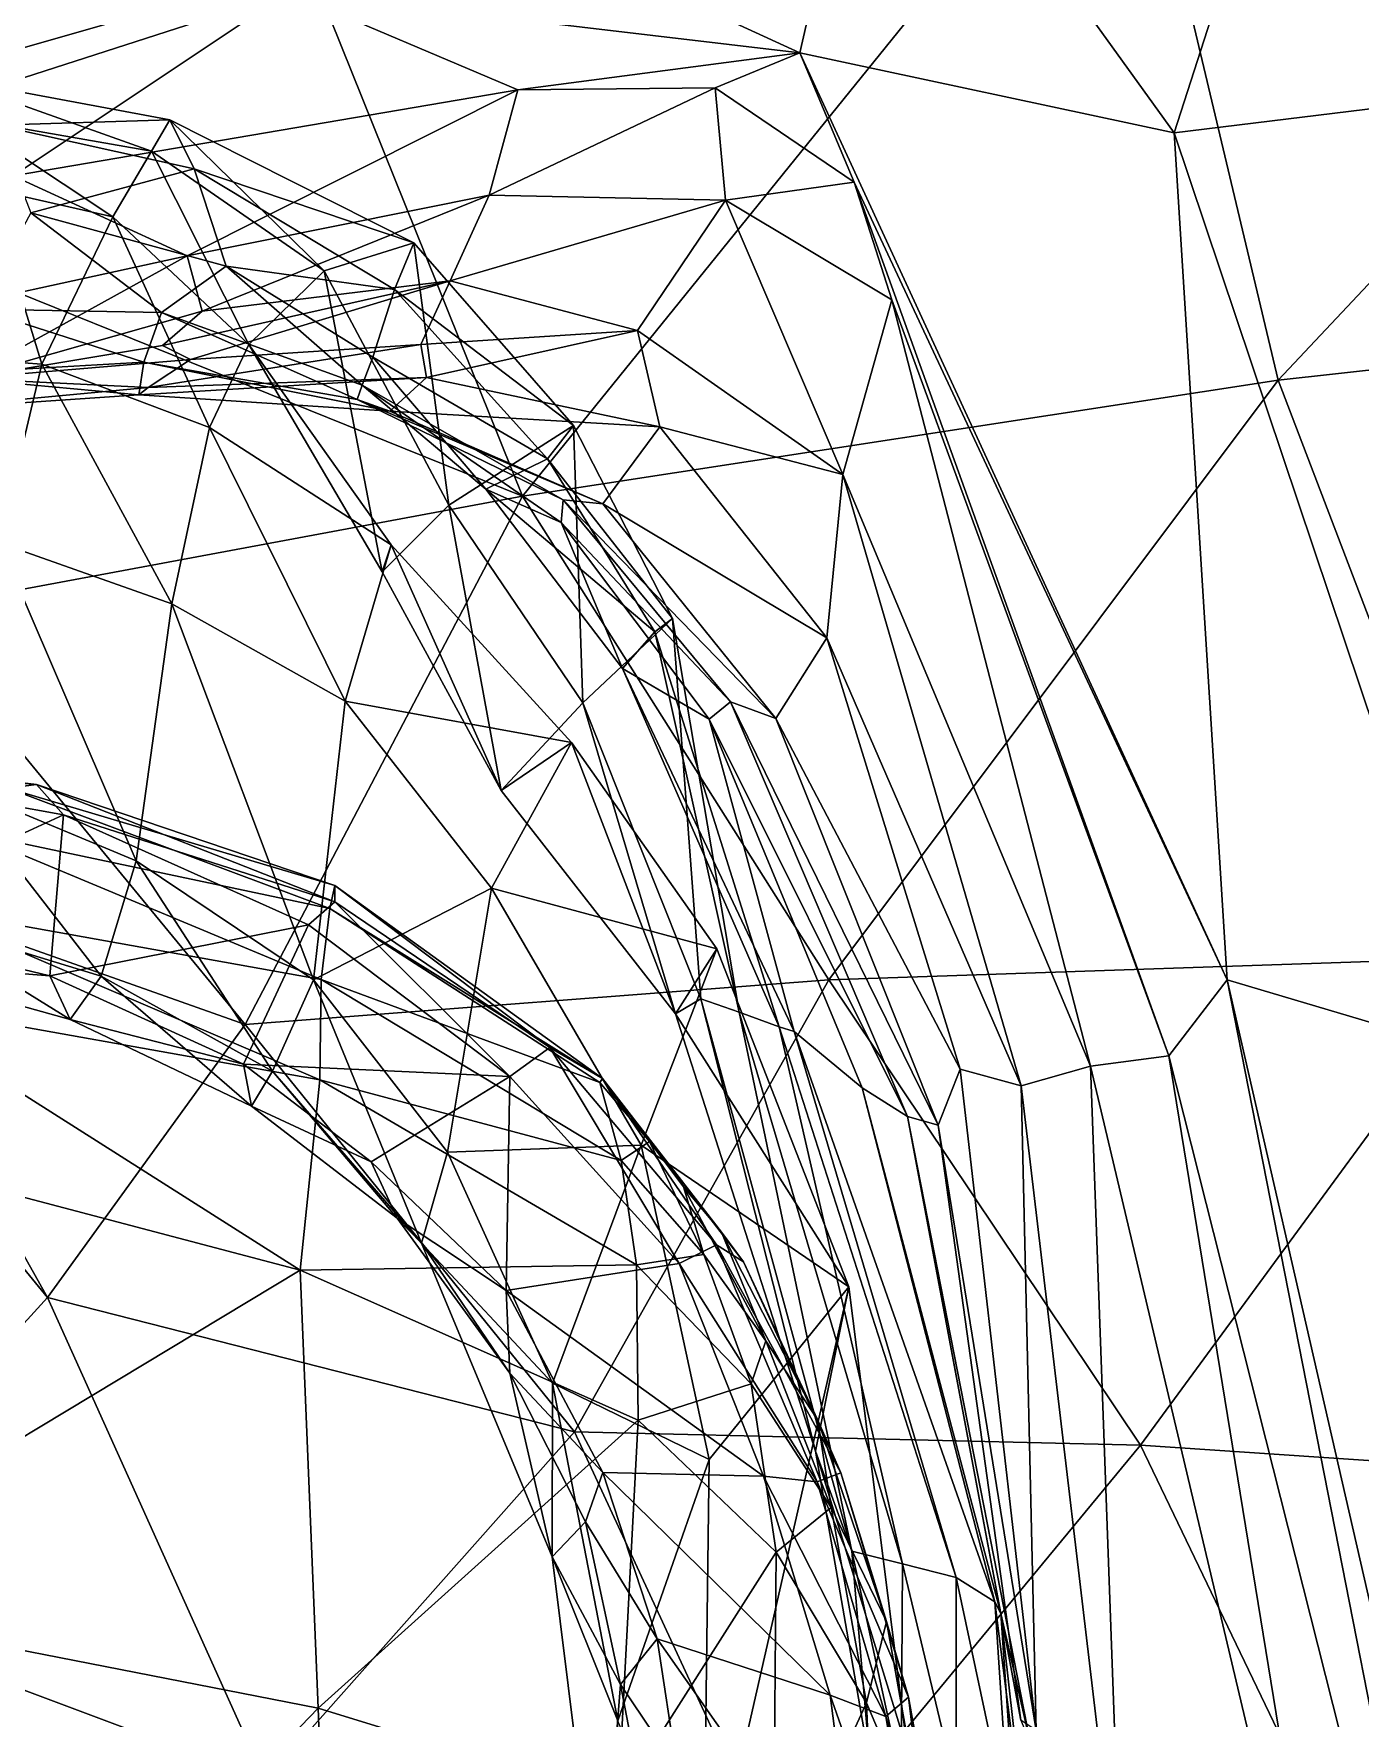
# Model space of a CAD drawing. Extents: x -1.6 to 1.6, y -9.4 to 16.4.
# Drawn here: x -0.835 to -0.4734, y -0.3359 to 0.123 of the extents above; entities that cross this region are included whole.
import ezdxf

# ---------------------------------------------------------------- set-up
doc = ezdxf.new("R2010")
doc.units = 0
doc.layers.add('DIPLODOC$LWO', color=1, linetype='CONTINUOUS')

msp = doc.modelspace()

# ---------------------------------------------------------------- linework, layer by layer
at = {"layer": 'DIPLODOC$LWO'}
for points in [[(-0.6054, 0.20874, 2.38668), (-0.47334, 0.25352, 2.29067), (-0.52411, 0.09605, 2.31933)], [(-0.3891, 0.11252, 2.2723), (-0.52411, 0.09605, 2.31933), (-0.47334, 0.25352, 2.29067)], [(-0.53682, 0.20099, 5.02746), (-0.49579, 0.02864, 5.03242), (-0.28786, 0.24973, 5.1045)], [(-0.49579, 0.02864, 5.03242), (-0.26807, 0.05385, 5.12287), (-0.28786, 0.24973, 5.1045)], [(-0.95317, 0.2122, 4.67765), (-0.9356, 0.09133, 4.6548), (-0.75986, 0.14157, 4.88223)], [(-0.69628, 0.15009, 2.52266), (-0.6054, 0.20874, 2.38668), (-0.62619, 0.11781, 2.40753)], [(-0.52411, 0.09605, 2.31933), (-0.62619, 0.11781, 2.40753), (-0.6054, 0.20874, 2.38668)], [(-0.75986, 0.14157, 4.88223), (-0.70178, -0.00292, 4.8768), (-0.53682, 0.20099, 5.02746)], [(-0.70178, -0.00292, 4.8768), (-0.49579, 0.02864, 5.03242), (-0.53682, 0.20099, 5.02746)], [(-0.83755, 0.19732, 2.83119), (-0.76558, 0.13438, 2.54712), (-0.92886, 0.08166, 2.71203)], [(-0.76558, 0.13438, 2.54712), (-0.69628, 0.15009, 2.52266), (-0.62619, 0.11781, 2.40753)], [(-0.75986, 0.14157, 4.88223), (-0.9356, 0.09133, 4.6548), (-0.70178, -0.00292, 4.8768)], [(-0.76558, 0.13438, 2.54712), (-0.84052, 0.08432, 2.48604), (-0.92886, 0.08166, 2.71203)], [(-0.84052, 0.08432, 2.48604), (-0.76558, 0.13438, 2.54712), (-0.703, 0.10775, 2.35805)], [(-0.62619, 0.11781, 2.40753), (-0.703, 0.10775, 2.35805), (-0.76558, 0.13438, 2.54712)], [(-0.62619, 0.11781, 2.40753), (-0.64921, 0.10833, 2.32746), (-0.703, 0.10775, 2.35805)], [(-0.62619, 0.11781, 2.40753), (-0.61133, 0.08257, 2.31771), (-0.64921, 0.10833, 2.32746)], [(-0.62619, 0.11781, 2.40753), (-0.50968, -0.13469, 2.34177), (-0.61133, 0.08257, 2.31771)], [(-0.62619, 0.11781, 2.40753), (-0.52411, 0.09605, 2.31933), (-0.50968, -0.13469, 2.34177)], [(-0.85386, 0.09992, 1.61835), (-0.85882, 0.11096, 1.70443), (-0.80286, 0.09106, 1.61848)], [(-0.85882, 0.11096, 1.70443), (-0.79787, 0.09954, 1.70254), (-0.80286, 0.09106, 1.61848)], [(-0.85882, 0.11096, 1.70443), (-0.84508, 0.09813, 1.76325), (-0.79787, 0.09954, 1.70254)], [(-0.52411, 0.09605, 2.31933), (-0.3891, 0.11252, 2.2723), (-0.43969, -0.15554, 2.33383)], [(-0.703, 0.10775, 2.35805), (-0.79312, 0.06251, 2.34458), (-0.84052, 0.08432, 2.48604)], [(-0.703, 0.10775, 2.35805), (-0.71086, 0.07907, 2.31258), (-0.79312, 0.06251, 2.34458)], [(-0.64921, 0.10833, 2.32746), (-0.64645, 0.07772, 2.28931), (-0.71086, 0.07907, 2.31258)], [(-0.71086, 0.07907, 2.31258), (-0.703, 0.10775, 2.35805), (-0.64921, 0.10833, 2.32746)], [(-0.64921, 0.10833, 2.32746), (-0.61133, 0.08257, 2.31771), (-0.64645, 0.07772, 2.28931)], [(-0.84748, 0.0809, 1.53855), (-0.85386, 0.09992, 1.61835), (-0.81336, 0.07315, 1.5387)], [(-0.85386, 0.09992, 1.61835), (-0.80286, 0.09106, 1.61848), (-0.81336, 0.07315, 1.5387)], [(-0.84508, 0.09813, 1.76325), (-0.79126, 0.08623, 1.75976), (-0.79787, 0.09954, 1.70254)], [(-0.84508, 0.09813, 1.76325), (-0.83577, 0.07421, 1.80102), (-0.79126, 0.08623, 1.75976)], [(-0.80286, 0.09106, 1.61848), (-0.79787, 0.09954, 1.70254), (-0.75576, 0.05843, 1.61231)], [(-0.79787, 0.09954, 1.70254), (-0.73133, 0.0661, 1.69236), (-0.75576, 0.05843, 1.61231)], [(-0.79787, 0.09954, 1.70254), (-0.79126, 0.08623, 1.75976), (-0.73133, 0.0661, 1.69236)], [(-0.43969, -0.15554, 2.33383), (-0.50968, -0.13469, 2.34177), (-0.52411, 0.09605, 2.31933)], [(-0.87007, -0.03425, 4.66007), (-0.70178, -0.00292, 4.8768), (-0.9356, 0.09133, 4.6548)], [(-0.81336, 0.07315, 1.5387), (-0.80286, 0.09106, 1.61848), (-0.77638, 0.03835, 1.53506)], [(-0.80286, 0.09106, 1.61848), (-0.75576, 0.05843, 1.61231), (-0.77638, 0.03835, 1.53506)], [(-0.90627, 0.03781, 2.38941), (-0.84052, 0.08432, 2.48604), (-0.79312, 0.06251, 2.34458)], [(-0.83577, 0.07421, 1.80102), (-0.78252, 0.05974, 1.8017), (-0.79126, 0.08623, 1.75976)], [(-0.79126, 0.08623, 1.75976), (-0.73668, 0.05338, 1.74829), (-0.73133, 0.0661, 1.69236)], [(-0.79126, 0.08623, 1.75976), (-0.78252, 0.05974, 1.8017), (-0.73668, 0.05338, 1.74829)], [(-0.8778, 0.03631, 1.31333), (-0.84748, 0.0809, 1.53855), (-0.83273, 0.03305, 1.31262)], [(-0.84748, 0.0809, 1.53855), (-0.81336, 0.07315, 1.5387), (-0.83273, 0.03305, 1.31262)], [(-0.78906, 0.04741, 2.30635), (-0.79312, 0.06251, 2.34458), (-0.71086, 0.07907, 2.31258)], [(-0.71086, 0.07907, 2.31258), (-0.72148, 0.05572, 2.28631), (-0.78906, 0.04741, 2.30635)], [(-0.72148, 0.05572, 2.28631), (-0.71086, 0.07907, 2.31258), (-0.64645, 0.07772, 2.28931)], [(-0.61133, 0.08257, 2.31771), (-0.60107, 0.05054, 2.28422), (-0.64645, 0.07772, 2.28931)], [(-0.61133, 0.08257, 2.31771), (-0.52561, -0.15546, 2.32214), (-0.60107, 0.05054, 2.28422)], [(-0.50968, -0.13469, 2.34177), (-0.52561, -0.15546, 2.32214), (-0.61133, 0.08257, 2.31771)], [(-0.84988, 0.04796, 1.9005), (-0.80013, 0.04711, 1.89672), (-0.83577, 0.07421, 1.80102)], [(-0.80013, 0.04711, 1.89672), (-0.78252, 0.05974, 1.8017), (-0.83577, 0.07421, 1.80102)], [(-0.64645, 0.07772, 2.28931), (-0.67038, 0.04221, 2.25241), (-0.72148, 0.05572, 2.28631)], [(-0.67038, 0.04221, 2.25241), (-0.64645, 0.07772, 2.28931), (-0.61441, 0.00296, 2.24112)], [(-0.60107, 0.05054, 2.28422), (-0.61441, 0.00296, 2.24112), (-0.64645, 0.07772, 2.28931)], [(-0.83273, 0.03305, 1.31262), (-0.81336, 0.07315, 1.5387), (-0.78705, 0.0158, 1.30465)], [(-0.81336, 0.07315, 1.5387), (-0.77638, 0.03835, 1.53506), (-0.78705, 0.0158, 1.30465)], [(-0.75576, 0.05843, 1.61231), (-0.73133, 0.0661, 1.69236), (-0.72186, -0.00538, 1.59978)], [(-0.73133, 0.0661, 1.69236), (-0.73668, 0.05338, 1.74829), (-0.68784, 0.01627, 1.67632)], [(-0.73133, 0.0661, 1.69236), (-0.68784, 0.01627, 1.67632), (-0.72186, -0.00538, 1.59978)], [(-0.79312, 0.06251, 2.34458), (-0.85369, 0.02913, 2.28493), (-0.90627, 0.03781, 2.38941)], [(-0.85369, 0.02913, 2.28493), (-0.79312, 0.06251, 2.34458), (-0.78906, 0.04741, 2.30635)], [(-0.80013, 0.04711, 1.89672), (-0.74546, 0.02725, 1.87947), (-0.78252, 0.05974, 1.8017)], [(-0.78252, 0.05974, 1.8017), (-0.74256, 0.03492, 1.78442), (-0.73668, 0.05338, 1.74829)], [(-0.74546, 0.02725, 1.87947), (-0.74256, 0.03492, 1.78442), (-0.78252, 0.05974, 1.8017)], [(-0.79987, 0.03814, 2.29132), (-0.72148, 0.05572, 2.28631), (-0.79219, 0.03426, 2.27387)], [(-0.79987, 0.03814, 2.29132), (-0.78906, 0.04741, 2.30635), (-0.72148, 0.05572, 2.28631)], [(-0.72148, 0.05572, 2.28631), (-0.72945, 0.0384, 2.25754), (-0.79219, 0.03426, 2.27387)], [(-0.77638, 0.03835, 1.53506), (-0.75576, 0.05843, 1.61231), (-0.73998, -0.02355, 1.52796)], [(-0.75576, 0.05843, 1.61231), (-0.72186, -0.00538, 1.59978), (-0.73998, -0.02355, 1.52796)], [(-0.72945, 0.0384, 2.25754), (-0.72148, 0.05572, 2.28631), (-0.67038, 0.04221, 2.25241)], [(-0.73668, 0.05338, 1.74829), (-0.74256, 0.03492, 1.78442), (-0.69493, 0.0072, 1.73399)], [(-0.73668, 0.05338, 1.74829), (-0.69493, 0.0072, 1.73399), (-0.68784, 0.01627, 1.67632)], [(-0.60107, 0.05054, 2.28422), (-0.54691, -0.15822, 2.27267), (-0.61441, 0.00296, 2.24112)], [(-0.52561, -0.15546, 2.32214), (-0.54691, -0.15822, 2.27267), (-0.60107, 0.05054, 2.28422)], [(-0.49579, 0.02864, 5.03242), (-0.43574, -0.12857, 5.05547), (-0.26807, 0.05385, 5.12287)], [(-0.86543, 0.03007, 2.04045), (-0.80496, 0.03355, 2.02642), (-0.84988, 0.04796, 1.9005)], [(-0.85369, 0.02913, 2.28493), (-0.78906, 0.04741, 2.30635), (-0.79987, 0.03814, 2.29132)], [(-0.80496, 0.03355, 2.02642), (-0.80013, 0.04711, 1.89672), (-0.84988, 0.04796, 1.9005)], [(-0.80496, 0.03355, 2.02642), (-0.74678, 0.02338, 2.01214), (-0.80013, 0.04711, 1.89672)], [(-0.74678, 0.02338, 2.01214), (-0.74546, 0.02725, 1.87947), (-0.80013, 0.04711, 1.89672)], [(-0.72945, 0.0384, 2.25754), (-0.67038, 0.04221, 2.25241), (-0.72792, 0.02937, 2.21732)], [(-0.67038, 0.04221, 2.25241), (-0.66428, 0.01596, 2.19903), (-0.72792, 0.02937, 2.21732)], [(-0.67038, 0.04221, 2.25241), (-0.61441, 0.00296, 2.24112), (-0.66428, 0.01596, 2.19903)], [(-0.85369, 0.02913, 2.28493), (-0.79987, 0.03814, 2.29132), (-0.79219, 0.03426, 2.27387)], [(-0.79219, 0.03426, 2.27387), (-0.72945, 0.0384, 2.25754), (-0.80377, 0.02666, 2.23828)], [(-0.72945, 0.0384, 2.25754), (-0.72792, 0.02937, 2.21732), (-0.80377, 0.02666, 2.23828)], [(-0.78705, 0.0158, 1.30465), (-0.77638, 0.03835, 1.53506), (-0.73752, -0.01617, 1.34349)], [(-0.77638, 0.03835, 1.53506), (-0.73998, -0.02355, 1.52796), (-0.73752, -0.01617, 1.34349)], [(-0.8778, 0.03631, 1.31333), (-0.83273, 0.03305, 1.31262), (-0.84438, -0.01566, 0.99504)], [(-0.80634, 0.0247, 2.14567), (-0.80496, 0.03355, 2.02642), (-0.86543, 0.03007, 2.04045)], [(-0.85369, 0.02913, 2.28493), (-0.79219, 0.03426, 2.27387), (-0.80377, 0.02666, 2.23828)], [(-0.84438, -0.01566, 0.99504), (-0.83273, 0.03305, 1.31262), (-0.79735, -0.03227, 0.98746)], [(-0.83273, 0.03305, 1.31262), (-0.78705, 0.0158, 1.30465), (-0.79735, -0.03227, 0.98746)], [(-0.80634, 0.0247, 2.14567), (-0.73789, 0.02017, 2.12756), (-0.80496, 0.03355, 2.02642)], [(-0.73789, 0.02017, 2.12756), (-0.74678, 0.02338, 2.01214), (-0.80496, 0.03355, 2.02642)], [(-0.74256, 0.03492, 1.78442), (-0.74546, 0.02725, 1.87947), (-0.71178, -0.00101, 1.7894)], [(-0.74256, 0.03492, 1.78442), (-0.71178, -0.00101, 1.7894), (-0.69493, 0.0072, 1.73399)], [(-0.87572, 0.0199, 2.17408), (-0.80634, 0.0247, 2.14567), (-0.86543, 0.03007, 2.04045)], [(-0.85369, 0.02913, 2.28493), (-0.80377, 0.02666, 2.23828), (-0.87572, 0.0199, 2.17408)], [(-0.80377, 0.02666, 2.23828), (-0.72792, 0.02937, 2.21732), (-0.80634, 0.0247, 2.14567)], [(-0.72792, 0.02937, 2.21732), (-0.73789, 0.02017, 2.12756), (-0.80634, 0.0247, 2.14567)], [(-0.72792, 0.02937, 2.21732), (-0.66428, 0.01596, 2.19903), (-0.73789, 0.02017, 2.12756)], [(-0.70178, -0.00292, 4.8768), (-0.61827, -0.13471, 4.88614), (-0.49579, 0.02864, 5.03242)], [(-0.61827, -0.13471, 4.88614), (-0.43574, -0.12857, 5.05547), (-0.49579, 0.02864, 5.03242)], [(-0.80377, 0.02666, 2.23828), (-0.80634, 0.0247, 2.14567), (-0.87572, 0.0199, 2.17408)], [(-0.74678, 0.02338, 2.01214), (-0.69069, -0.00395, 2.00036), (-0.74546, 0.02725, 1.87947)], [(-0.73789, 0.02017, 2.12756), (-0.67986, -0.00503, 2.10852), (-0.74678, 0.02338, 2.01214)], [(-0.67986, -0.00503, 2.10852), (-0.69069, -0.00395, 2.00036), (-0.74678, 0.02338, 2.01214)], [(-0.69119, -0.01016, 1.88611), (-0.71178, -0.00101, 1.7894), (-0.74546, 0.02725, 1.87947)], [(-0.69069, -0.00395, 2.00036), (-0.69119, -0.01016, 1.88611), (-0.74546, 0.02725, 1.87947)], [(-0.66428, 0.01596, 2.19903), (-0.67986, -0.00503, 2.10852), (-0.73789, 0.02017, 2.12756)], [(-0.79735, -0.03227, 0.98746), (-0.78705, 0.0158, 1.30465), (-0.7501, -0.05883, 1.03661)], [(-0.78705, 0.0158, 1.30465), (-0.73752, -0.01617, 1.34349), (-0.7501, -0.05883, 1.03661)], [(-0.72186, -0.00538, 1.59978), (-0.68784, 0.01627, 1.67632), (-0.68533, -0.05928, 1.60771)], [(-0.68784, 0.01627, 1.67632), (-0.69493, 0.0072, 1.73399), (-0.66087, -0.03625, 1.67793)], [(-0.68784, 0.01627, 1.67632), (-0.66087, -0.03625, 1.67793), (-0.68533, -0.05928, 1.60771)], [(-0.66428, 0.01596, 2.19903), (-0.61878, -0.04156, 2.17705), (-0.67986, -0.00503, 2.10852)], [(-0.61441, 0.00296, 2.24112), (-0.61878, -0.04156, 2.17705), (-0.66428, 0.01596, 2.19903)], [(-0.69493, 0.0072, 1.73399), (-0.71178, -0.00101, 1.7894), (-0.6657, -0.03995, 1.73166)], [(-0.69493, 0.0072, 1.73399), (-0.6657, -0.03995, 1.73166), (-0.66087, -0.03625, 1.67793)], [(-0.61441, 0.00296, 2.24112), (-0.56588, -0.16364, 2.2179), (-0.61878, -0.04156, 2.17705)], [(-0.54691, -0.15822, 2.27267), (-0.56588, -0.16364, 2.2179), (-0.61441, 0.00296, 2.24112)], [(-0.87007, -0.03425, 4.66007), (-0.77731, -0.14686, 4.67892), (-0.70178, -0.00292, 4.8768)], [(-0.77731, -0.14686, 4.67892), (-0.61827, -0.13471, 4.88614), (-0.70178, -0.00292, 4.8768)], [(-0.71178, -0.00101, 1.7894), (-0.67448, -0.04992, 1.79278), (-0.6657, -0.03995, 1.73166)], [(-0.71178, -0.00101, 1.7894), (-0.69119, -0.01016, 1.88611), (-0.67448, -0.04992, 1.79278)], [(-0.69069, -0.00395, 2.00036), (-0.64506, -0.05896, 1.99081), (-0.69119, -0.01016, 1.88611)], [(-0.67986, -0.00503, 2.10852), (-0.63268, -0.06354, 2.09379), (-0.69069, -0.00395, 2.00036)], [(-0.63268, -0.06354, 2.09379), (-0.64506, -0.05896, 1.99081), (-0.69069, -0.00395, 2.00036)], [(-0.73998, -0.02355, 1.52796), (-0.72186, -0.00538, 1.59978), (-0.70759, -0.08311, 1.53306)], [(-0.72186, -0.00538, 1.59978), (-0.68533, -0.05928, 1.60771), (-0.70759, -0.08311, 1.53306)], [(-0.61878, -0.04156, 2.17705), (-0.63268, -0.06354, 2.09379), (-0.67986, -0.00503, 2.10852)], [(-0.65085, -0.06375, 1.88458), (-0.67448, -0.04992, 1.79278), (-0.69119, -0.01016, 1.88611)], [(-0.64506, -0.05896, 1.99081), (-0.65085, -0.06375, 1.88458), (-0.69119, -0.01016, 1.88611)], [(-0.85721, -0.08144, 0.71479), (-0.84438, -0.01566, 0.99504), (-0.80705, -0.10232, 0.73147)], [(-0.84438, -0.01566, 0.99504), (-0.79735, -0.03227, 0.98746), (-0.80705, -0.10232, 0.73147)], [(-0.73752, -0.01617, 1.34349), (-0.68842, -0.07008, 1.3141), (-0.7501, -0.05883, 1.03661)], [(-0.73998, -0.02355, 1.52796), (-0.70759, -0.08311, 1.53306), (-0.73752, -0.01617, 1.34349)], [(-0.68842, -0.07008, 1.3141), (-0.73752, -0.01617, 1.34349), (-0.70759, -0.08311, 1.53306)], [(-0.77731, -0.14686, 4.67892), (-0.87007, -0.03425, 4.66007), (-0.8967, -0.10465, 4.28462)], [(-0.80705, -0.10232, 0.73147), (-0.79735, -0.03227, 0.98746), (-0.75872, -0.13472, 0.77116)], [(-0.79735, -0.03227, 0.98746), (-0.7501, -0.05883, 1.03661), (-0.75872, -0.13472, 0.77116)], [(-0.68533, -0.05928, 1.60771), (-0.66087, -0.03625, 1.67793), (-0.65312, -0.13991, 1.63371)], [(-0.66087, -0.03625, 1.67793), (-0.6657, -0.03995, 1.73166), (-0.64269, -0.14349, 1.68617)], [(-0.66087, -0.03625, 1.67793), (-0.64269, -0.14349, 1.68617), (-0.65312, -0.13991, 1.63371)], [(-0.6657, -0.03995, 1.73166), (-0.67448, -0.04992, 1.79278), (-0.63176, -0.14753, 1.72936)], [(-0.6657, -0.03995, 1.73166), (-0.63176, -0.14753, 1.72936), (-0.64269, -0.14349, 1.68617)], [(-0.61878, -0.04156, 2.17705), (-0.58245, -0.15907, 2.15909), (-0.63268, -0.06354, 2.09379)], [(-0.56588, -0.16364, 2.2179), (-0.58245, -0.15907, 2.15909), (-0.61878, -0.04156, 2.17705)], [(-0.67448, -0.04992, 1.79278), (-0.65085, -0.06375, 1.88458), (-0.62769, -0.1488, 1.78535)], [(-0.67448, -0.04992, 1.79278), (-0.62769, -0.1488, 1.78535), (-0.63176, -0.14753, 1.72936)], [(-0.7501, -0.05883, 1.03661), (-0.71023, -0.10972, 0.99827), (-0.75872, -0.13472, 0.77116)], [(-0.71023, -0.10972, 0.99827), (-0.7501, -0.05883, 1.03661), (-0.68842, -0.07008, 1.3141)], [(-0.70759, -0.08311, 1.53306), (-0.68533, -0.05928, 1.60771), (-0.66003, -0.144, 1.56535)], [(-0.68533, -0.05928, 1.60771), (-0.65312, -0.13991, 1.63371), (-0.66003, -0.144, 1.56535)], [(-0.64506, -0.05896, 1.99081), (-0.59687, -0.17199, 1.96828), (-0.65085, -0.06375, 1.88458)], [(-0.59687, -0.17199, 1.96828), (-0.64506, -0.05896, 1.99081), (-0.58845, -0.17431, 2.08224)], [(-0.63268, -0.06354, 2.09379), (-0.58845, -0.17431, 2.08224), (-0.64506, -0.05896, 1.99081)], [(-0.65085, -0.06375, 1.88458), (-0.60915, -0.16412, 1.86549), (-0.62769, -0.1488, 1.78535)], [(-0.60915, -0.16412, 1.86549), (-0.65085, -0.06375, 1.88458), (-0.59687, -0.17199, 1.96828)], [(-0.58845, -0.17431, 2.08224), (-0.63268, -0.06354, 2.09379), (-0.58245, -0.15907, 2.15909)], [(-0.92622, -0.07063, 0.15203), (-0.90731, -0.07522, 0.20218), (-0.83417, -0.08151, 0.14277)], [(-0.83417, -0.08151, 0.14277), (-0.842, -0.08247, 0.1042), (-0.92622, -0.07063, 0.15203)], [(-0.68842, -0.07008, 1.3141), (-0.64878, -0.12628, 1.31154), (-0.71023, -0.10972, 0.99827)], [(-0.70759, -0.08311, 1.53306), (-0.66003, -0.144, 1.56535), (-0.68842, -0.07008, 1.3141)], [(-0.64878, -0.12628, 1.31154), (-0.68842, -0.07008, 1.3141), (-0.66003, -0.144, 1.56535)], [(-0.90731, -0.07522, 0.20218), (-0.8907, -0.11921, 0.26026), (-0.82687, -0.08979, 0.19803)], [(-0.82687, -0.08979, 0.19803), (-0.83417, -0.08151, 0.14277), (-0.90731, -0.07522, 0.20218)], [(-0.87104, -0.11707, 0.45965), (-0.85721, -0.08144, 0.71479), (-0.81656, -0.13372, 0.46803)], [(-0.85721, -0.08144, 0.71479), (-0.80705, -0.10232, 0.73147), (-0.81656, -0.13372, 0.46803)], [(-0.85313, -0.09436, 0.073), (-0.842, -0.08247, 0.1042), (-0.75423, -0.11532, 0.07688)], [(-0.842, -0.08247, 0.1042), (-0.83417, -0.08151, 0.14277), (-0.75294, -0.10904, 0.10827)], [(-0.75294, -0.10904, 0.10827), (-0.75423, -0.11532, 0.07688), (-0.842, -0.08247, 0.1042)], [(-0.83417, -0.08151, 0.14277), (-0.82687, -0.08979, 0.19803), (-0.75291, -0.1135, 0.15228)], [(-0.75291, -0.1135, 0.15228), (-0.75294, -0.10904, 0.10827), (-0.83417, -0.08151, 0.14277)], [(-0.83057, -0.13364, 0.26447), (-0.82687, -0.08979, 0.19803), (-0.8907, -0.11921, 0.26026)], [(-0.82687, -0.08979, 0.19803), (-0.83057, -0.13364, 0.26447), (-0.76007, -0.11971, 0.20771)], [(-0.76007, -0.11971, 0.20771), (-0.75291, -0.1135, 0.15228), (-0.82687, -0.08979, 0.19803)], [(-0.86717, -0.11487, 0.04351), (-0.85313, -0.09436, 0.073), (-0.75665, -0.13467, 0.04512)], [(-0.75423, -0.11532, 0.07688), (-0.75665, -0.13467, 0.04512), (-0.85313, -0.09436, 0.073)], [(-0.8312, -0.22131, 4.38325), (-0.8967, -0.10465, 4.28462), (-0.91778, -0.11552, 3.96819)], [(-0.77731, -0.14686, 4.67892), (-0.8967, -0.10465, 4.28462), (-0.8312, -0.22131, 4.38325)], [(-0.81656, -0.13372, 0.46803), (-0.80705, -0.10232, 0.73147), (-0.76992, -0.15959, 0.48712)], [(-0.80705, -0.10232, 0.73147), (-0.75872, -0.13472, 0.77116), (-0.76992, -0.15959, 0.48712)], [(-0.72223, -0.18165, 0.79037), (-0.75872, -0.13472, 0.77116), (-0.71023, -0.10972, 0.99827)], [(-0.75294, -0.10904, 0.10827), (-0.67999, -0.16157, 0.09886), (-0.75423, -0.11532, 0.07688)], [(-0.67999, -0.16157, 0.09886), (-0.75294, -0.10904, 0.10827), (-0.69429, -0.15318, 0.14656)], [(-0.75294, -0.10904, 0.10827), (-0.75291, -0.1135, 0.15228), (-0.69429, -0.15318, 0.14656)], [(-0.71023, -0.10972, 0.99827), (-0.66938, -0.17976, 1.02416), (-0.72223, -0.18165, 0.79037)], [(-0.66938, -0.17976, 1.02416), (-0.71023, -0.10972, 0.99827), (-0.64878, -0.12628, 1.31154)], [(-0.75291, -0.1135, 0.15228), (-0.76007, -0.11971, 0.20771), (-0.70517, -0.16106, 0.21517)], [(-0.69429, -0.15318, 0.14656), (-0.75291, -0.1135, 0.15228), (-0.70517, -0.16106, 0.21517)], [(-0.8312, -0.22131, 4.38325), (-0.91778, -0.11552, 3.96819), (-0.90556, -0.30279, 4.18361)], [(-0.8907, -0.11921, 0.26026), (-0.8824, -0.12959, 0.33825), (-0.83057, -0.13364, 0.26447)], [(-0.8824, -0.12959, 0.33825), (-0.87104, -0.11707, 0.45965), (-0.82507, -0.14549, 0.34582)], [(-0.87818, -0.14031, 0.02082), (-0.86717, -0.11487, 0.04351), (-0.75702, -0.16199, 0.02176)], [(-0.87104, -0.11707, 0.45965), (-0.81656, -0.13372, 0.46803), (-0.82507, -0.14549, 0.34582)], [(-0.75665, -0.13467, 0.04512), (-0.75702, -0.16199, 0.02176), (-0.86717, -0.11487, 0.04351)], [(-0.75423, -0.11532, 0.07688), (-0.68071, -0.16267, 0.06805), (-0.75665, -0.13467, 0.04512)], [(-0.67999, -0.16157, 0.09886), (-0.68071, -0.16267, 0.06805), (-0.75423, -0.11532, 0.07688)], [(-0.7778, -0.15768, 0.27359), (-0.76007, -0.11971, 0.20771), (-0.83057, -0.13364, 0.26447)], [(-0.76007, -0.11971, 0.20771), (-0.7778, -0.15768, 0.27359), (-0.70517, -0.16106, 0.21517)], [(-0.64878, -0.12628, 1.31154), (-0.61279, -0.21838, 1.30402), (-0.66938, -0.17976, 1.02416)], [(-0.64878, -0.12628, 1.31154), (-0.66003, -0.144, 1.56535), (-0.61279, -0.21838, 1.30402)], [(-0.82507, -0.14549, 0.34582), (-0.83057, -0.13364, 0.26447), (-0.8824, -0.12959, 0.33825)], [(-0.61827, -0.13471, 4.88614), (-0.53335, -0.26151, 4.89661), (-0.43574, -0.12857, 5.05547)], [(-0.53335, -0.26151, 4.89661), (-0.37531, -0.27215, 5.08031), (-0.43574, -0.12857, 5.05547)], [(-0.83057, -0.13364, 0.26447), (-0.82507, -0.14549, 0.34582), (-0.7778, -0.15768, 0.27359)], [(-0.82507, -0.14549, 0.34582), (-0.81656, -0.13372, 0.46803), (-0.77565, -0.16913, 0.35787)], [(-0.81656, -0.13372, 0.46803), (-0.76992, -0.15959, 0.48712), (-0.77565, -0.16913, 0.35787)], [(-0.77731, -0.14686, 4.67892), (-0.68762, -0.25788, 4.6967), (-0.61827, -0.13471, 4.88614)], [(-0.76992, -0.15959, 0.48712), (-0.75872, -0.13472, 0.77116), (-0.72925, -0.20647, 0.53435)], [(-0.75872, -0.13472, 0.77116), (-0.72223, -0.18165, 0.79037), (-0.72925, -0.20647, 0.53435)], [(-0.75665, -0.13467, 0.04512), (-0.67484, -0.18391, 0.04842), (-0.75702, -0.16199, 0.02176)], [(-0.68071, -0.16267, 0.06805), (-0.67484, -0.18391, 0.04842), (-0.75665, -0.13467, 0.04512)], [(-0.68762, -0.25788, 4.6967), (-0.53335, -0.26151, 4.89661), (-0.61827, -0.13471, 4.88614)], [(-0.52561, -0.15546, 2.32214), (-0.50968, -0.13469, 2.34177), (-0.43617, -0.50886, 2.40344)], [(-0.41843, -0.53299, 2.42729), (-0.43617, -0.50886, 2.40344), (-0.50968, -0.13469, 2.34177)], [(-0.50968, -0.13469, 2.34177), (-0.43969, -0.15554, 2.33383), (-0.41843, -0.53299, 2.42729)], [(-0.89778, -0.17813, 0.00816), (-0.87818, -0.14031, 0.02082), (-0.76235, -0.21381, 0.00922)], [(-0.75702, -0.16199, 0.02176), (-0.76235, -0.21381, 0.00922), (-0.87818, -0.14031, 0.02082)], [(-0.66003, -0.144, 1.56535), (-0.65312, -0.13991, 1.63371), (-0.62191, -0.26314, 1.48987)], [(-0.65312, -0.13991, 1.63371), (-0.61202, -0.29041, 1.56574), (-0.62191, -0.26314, 1.48987)], [(-0.65312, -0.13991, 1.63371), (-0.64269, -0.14349, 1.68617), (-0.61202, -0.29041, 1.56574)], [(-0.68762, -0.25788, 4.6967), (-0.77731, -0.14686, 4.67892), (-0.8312, -0.22131, 4.38325)], [(-0.77565, -0.16913, 0.35787), (-0.7778, -0.15768, 0.27359), (-0.82507, -0.14549, 0.34582)], [(-0.66003, -0.144, 1.56535), (-0.62191, -0.26314, 1.48987), (-0.61279, -0.21838, 1.30402)], [(-0.64269, -0.14349, 1.68617), (-0.59818, -0.29387, 1.61844), (-0.61202, -0.29041, 1.56574)], [(-0.64269, -0.14349, 1.68617), (-0.63176, -0.14753, 1.72936), (-0.59818, -0.29387, 1.61844)], [(-0.63176, -0.14753, 1.72936), (-0.58354, -0.29755, 1.67759), (-0.59818, -0.29387, 1.61844)], [(-0.63176, -0.14753, 1.72936), (-0.62769, -0.1488, 1.78535), (-0.58354, -0.29755, 1.67759)], [(-0.62769, -0.1488, 1.78535), (-0.60915, -0.16412, 1.86549), (-0.57299, -0.30417, 1.7512)], [(-0.62769, -0.1488, 1.78535), (-0.57299, -0.30417, 1.7512), (-0.58354, -0.29755, 1.67759)], [(-0.70517, -0.16106, 0.21517), (-0.65906, -0.21201, 0.20545), (-0.69429, -0.15318, 0.14656)], [(-0.69429, -0.15318, 0.14656), (-0.64888, -0.20691, 0.14241), (-0.67999, -0.16157, 0.09886)], [(-0.64888, -0.20691, 0.14241), (-0.69429, -0.15318, 0.14656), (-0.65906, -0.21201, 0.20545)], [(-0.54691, -0.15822, 2.27267), (-0.52561, -0.15546, 2.32214), (-0.47689, -0.45383, 2.34277)], [(-0.43617, -0.50886, 2.40344), (-0.47689, -0.45383, 2.34277), (-0.52561, -0.15546, 2.32214)], [(-0.7778, -0.15768, 0.27359), (-0.77565, -0.16913, 0.35787), (-0.74302, -0.18428, 0.29468)], [(-0.74302, -0.18428, 0.29468), (-0.70517, -0.16106, 0.21517), (-0.7778, -0.15768, 0.27359)], [(-0.77565, -0.16913, 0.35787), (-0.76992, -0.15959, 0.48712), (-0.73587, -0.19968, 0.37441)], [(-0.76992, -0.15959, 0.48712), (-0.72925, -0.20647, 0.53435), (-0.73587, -0.19968, 0.37441)], [(-0.58245, -0.15907, 2.15909), (-0.56179, -0.33925, 2.16057), (-0.58845, -0.17431, 2.08224)], [(-0.58245, -0.15907, 2.15909), (-0.56588, -0.16364, 2.2179), (-0.56179, -0.33925, 2.16057)], [(-0.56588, -0.16364, 2.2179), (-0.54691, -0.15822, 2.27267), (-0.53836, -0.39612, 2.2592)], [(-0.47689, -0.45383, 2.34277), (-0.53836, -0.39612, 2.2592), (-0.54691, -0.15822, 2.27267)], [(-0.75702, -0.16199, 0.02176), (-0.67069, -0.21235, 0.03257), (-0.76235, -0.21381, 0.00922)], [(-0.67484, -0.18391, 0.04842), (-0.67069, -0.21235, 0.03257), (-0.75702, -0.16199, 0.02176)], [(-0.74302, -0.18428, 0.29468), (-0.70619, -0.21934, 0.28667), (-0.70517, -0.16106, 0.21517)], [(-0.65906, -0.21201, 0.20545), (-0.70517, -0.16106, 0.21517), (-0.70619, -0.21934, 0.28667)], [(-0.68071, -0.16267, 0.06805), (-0.67999, -0.16157, 0.09886), (-0.66716, -0.1788, 0.07611)], [(-0.67484, -0.18391, 0.04842), (-0.68071, -0.16267, 0.06805), (-0.66716, -0.1788, 0.07611)], [(-0.6475, -0.20345, 0.09366), (-0.67999, -0.16157, 0.09886), (-0.64154, -0.21156, 0.10615)], [(-0.65788, -0.1911, 0.08507), (-0.67999, -0.16157, 0.09886), (-0.6475, -0.20345, 0.09366)], [(-0.66716, -0.1788, 0.07611), (-0.67999, -0.16157, 0.09886), (-0.65788, -0.1911, 0.08507)], [(-0.64154, -0.21156, 0.10615), (-0.67999, -0.16157, 0.09886), (-0.64888, -0.20691, 0.14241)], [(-0.60915, -0.16412, 1.86549), (-0.57141, -0.30736, 1.85631), (-0.57299, -0.30417, 1.7512)], [(-0.60915, -0.16412, 1.86549), (-0.59687, -0.17199, 1.96828), (-0.57141, -0.30736, 1.85631)], [(-0.53836, -0.39612, 2.2592), (-0.56179, -0.33925, 2.16057), (-0.56588, -0.16364, 2.2179)], [(-0.73587, -0.19968, 0.37441), (-0.74302, -0.18428, 0.29468), (-0.77565, -0.16913, 0.35787)], [(-0.59687, -0.17199, 1.96828), (-0.56333, -0.34288, 1.94577), (-0.57141, -0.30736, 1.85631)], [(-0.56333, -0.34288, 1.94577), (-0.59687, -0.17199, 1.96828), (-0.56593, -0.33639, 2.04706)], [(-0.58845, -0.17431, 2.08224), (-0.56593, -0.33639, 2.04706), (-0.59687, -0.17199, 1.96828)], [(-0.56593, -0.33639, 2.04706), (-0.58845, -0.17431, 2.08224), (-0.56179, -0.33925, 2.16057)], [(-0.89778, -0.17813, 0.00816), (-0.76235, -0.21381, 0.00922), (-0.91075, -0.3032, 0.00365)], [(-0.65231, -0.20958, 0.0603), (-0.67484, -0.18391, 0.04842), (-0.66716, -0.1788, 0.07611)], [(-0.65231, -0.20958, 0.0603), (-0.66716, -0.1788, 0.07611), (-0.65788, -0.1911, 0.08507)], [(-0.72223, -0.18165, 0.79037), (-0.69361, -0.24459, 0.76093), (-0.72925, -0.20647, 0.53435)], [(-0.69361, -0.24459, 0.76093), (-0.72223, -0.18165, 0.79037), (-0.66938, -0.17976, 1.02416)], [(-0.66938, -0.17976, 1.02416), (-0.65087, -0.26536, 0.99909), (-0.69361, -0.24459, 0.76093)], [(-0.65087, -0.26536, 0.99909), (-0.66938, -0.17976, 1.02416), (-0.61279, -0.21838, 1.30402)], [(-0.74302, -0.18428, 0.29468), (-0.73587, -0.19968, 0.37441), (-0.70619, -0.21934, 0.28667)], [(-0.67069, -0.21235, 0.03257), (-0.67484, -0.18391, 0.04842), (-0.65231, -0.20958, 0.0603)], [(-0.63547, -0.23306, 0.07427), (-0.65788, -0.1911, 0.08507), (-0.6475, -0.20345, 0.09366)], [(-0.63547, -0.23306, 0.07427), (-0.65231, -0.20958, 0.0603), (-0.65788, -0.1911, 0.08507)], [(-0.73587, -0.19968, 0.37441), (-0.72925, -0.20647, 0.53435), (-0.70517, -0.24185, 0.38964)], [(-0.73587, -0.19968, 0.37441), (-0.70517, -0.24185, 0.38964), (-0.70619, -0.21934, 0.28667)], [(-0.69364, -0.29192, 0.51336), (-0.72925, -0.20647, 0.53435), (-0.69361, -0.24459, 0.76093)], [(-0.72925, -0.20647, 0.53435), (-0.69364, -0.29192, 0.51336), (-0.70517, -0.24185, 0.38964)], [(-0.62127, -0.25466, 0.08867), (-0.6475, -0.20345, 0.09366), (-0.64154, -0.21156, 0.10615)], [(-0.62127, -0.25466, 0.08867), (-0.63547, -0.23306, 0.07427), (-0.6475, -0.20345, 0.09366)], [(-0.6394, -0.24483, 0.04708), (-0.67069, -0.21235, 0.03257), (-0.65231, -0.20958, 0.0603)], [(-0.64888, -0.20691, 0.14241), (-0.65906, -0.21201, 0.20545), (-0.62147, -0.27152, 0.16425)], [(-0.6394, -0.24483, 0.04708), (-0.65231, -0.20958, 0.0603), (-0.63547, -0.23306, 0.07427)], [(-0.64154, -0.21156, 0.10615), (-0.64888, -0.20691, 0.14241), (-0.61499, -0.26899, 0.11303)], [(-0.64888, -0.20691, 0.14241), (-0.62147, -0.27152, 0.16425), (-0.61499, -0.26899, 0.11303)], [(-0.75741, -0.33318, 0.00517), (-0.91075, -0.3032, 0.00365), (-0.76235, -0.21381, 0.00922)], [(-0.67069, -0.21235, 0.03257), (-0.67022, -0.25471, 0.02245), (-0.76235, -0.21381, 0.00922)], [(-0.76235, -0.21381, 0.00922), (-0.67022, -0.25471, 0.02245), (-0.75741, -0.33318, 0.00517)], [(-0.65906, -0.21201, 0.20545), (-0.70619, -0.21934, 0.28667), (-0.63606, -0.26994, 0.23231)], [(-0.67022, -0.25471, 0.02245), (-0.67069, -0.21235, 0.03257), (-0.6394, -0.24483, 0.04708)], [(-0.65906, -0.21201, 0.20545), (-0.63606, -0.26994, 0.23231), (-0.62147, -0.27152, 0.16425)], [(-0.61499, -0.26899, 0.11303), (-0.62127, -0.25466, 0.08867), (-0.64154, -0.21156, 0.10615)], [(-0.70619, -0.21934, 0.28667), (-0.67988, -0.26894, 0.31031), (-0.63606, -0.26994, 0.23231)], [(-0.70619, -0.21934, 0.28667), (-0.70517, -0.24185, 0.38964), (-0.67988, -0.26894, 0.31031)], [(-0.65087, -0.26536, 0.99909), (-0.61279, -0.21838, 1.30402), (-0.65248, -0.39261, 1.0211)], [(-0.61279, -0.21838, 1.30402), (-0.59684, -0.34485, 1.3119), (-0.65248, -0.39261, 1.0211)], [(-0.61279, -0.21838, 1.30402), (-0.62191, -0.26314, 1.48987), (-0.59684, -0.34485, 1.3119)], [(-0.77188, -0.3529, 4.46425), (-0.8312, -0.22131, 4.38325), (-0.90556, -0.30279, 4.18361)], [(-0.68762, -0.25788, 4.6967), (-0.8312, -0.22131, 4.38325), (-0.77188, -0.3529, 4.46425)], [(-0.61767, -0.27847, 0.06348), (-0.6394, -0.24483, 0.04708), (-0.63547, -0.23306, 0.07427)], [(-0.61767, -0.27847, 0.06348), (-0.63547, -0.23306, 0.07427), (-0.62127, -0.25466, 0.08867)], [(-0.70517, -0.24185, 0.38964), (-0.69364, -0.29192, 0.51336), (-0.68461, -0.2824, 0.39132)], [(-0.70517, -0.24185, 0.38964), (-0.68461, -0.2824, 0.39132), (-0.67988, -0.26894, 0.31031)], [(-0.69361, -0.24459, 0.76093), (-0.67578, -0.33663, 0.75008), (-0.69364, -0.29192, 0.51336)], [(-0.67578, -0.33663, 0.75008), (-0.69361, -0.24459, 0.76093), (-0.65087, -0.26536, 0.99909)], [(-0.63259, -0.29061, 0.03648), (-0.67022, -0.25471, 0.02245), (-0.6394, -0.24483, 0.04708)], [(-0.63259, -0.29061, 0.03648), (-0.6394, -0.24483, 0.04708), (-0.61767, -0.27847, 0.06348)], [(-0.67565, -0.35828, 0.01135), (-0.75741, -0.33318, 0.00517), (-0.67022, -0.25471, 0.02245)], [(-0.67022, -0.25471, 0.02245), (-0.63259, -0.29061, 0.03648), (-0.67565, -0.35828, 0.01135)], [(-0.60257, -0.30957, 0.08344), (-0.62127, -0.25466, 0.08867), (-0.61499, -0.26899, 0.11303)], [(-0.60257, -0.30957, 0.08344), (-0.61767, -0.27847, 0.06348), (-0.62127, -0.25466, 0.08867)], [(-0.63104, -0.37986, 4.7035), (-0.68762, -0.25788, 4.6967), (-0.77188, -0.3529, 4.46425)], [(-0.68762, -0.25788, 4.6967), (-0.63104, -0.37986, 4.7035), (-0.53335, -0.26151, 4.89661)], [(-0.63104, -0.37986, 4.7035), (-0.47104, -0.39107, 4.89483), (-0.53335, -0.26151, 4.89661)], [(-0.53335, -0.26151, 4.89661), (-0.47104, -0.39107, 4.89483), (-0.37531, -0.27215, 5.08031)], [(-0.65087, -0.26536, 0.99909), (-0.65248, -0.39261, 1.0211), (-0.67578, -0.33663, 0.75008)], [(-0.62191, -0.26314, 1.48987), (-0.61202, -0.29041, 1.56574), (-0.60699, -0.34864, 1.48779)], [(-0.62191, -0.26314, 1.48987), (-0.60699, -0.34864, 1.48779), (-0.59684, -0.34485, 1.3119)], [(-0.67988, -0.26894, 0.31031), (-0.68461, -0.2824, 0.39132), (-0.66506, -0.31428, 0.32741)], [(-0.63606, -0.26994, 0.23231), (-0.67988, -0.26894, 0.31031), (-0.61793, -0.32963, 0.23627)], [(-0.67988, -0.26894, 0.31031), (-0.66506, -0.31428, 0.32741), (-0.61793, -0.32963, 0.23627)], [(-0.62147, -0.27152, 0.16425), (-0.63606, -0.26994, 0.23231), (-0.60277, -0.33543, 0.1679)], [(-0.63606, -0.26994, 0.23231), (-0.61793, -0.32963, 0.23627), (-0.60277, -0.33543, 0.1679)], [(-0.61499, -0.26899, 0.11303), (-0.62147, -0.27152, 0.16425), (-0.59659, -0.33012, 0.1145)], [(-0.59659, -0.33012, 0.1145), (-0.60257, -0.30957, 0.08344), (-0.61499, -0.26899, 0.11303)], [(-0.62147, -0.27152, 0.16425), (-0.60277, -0.33543, 0.1679), (-0.59659, -0.33012, 0.1145)], [(-0.60799, -0.33174, 0.05406), (-0.63259, -0.29061, 0.03648), (-0.61767, -0.27847, 0.06348)], [(-0.60799, -0.33174, 0.05406), (-0.61767, -0.27847, 0.06348), (-0.60257, -0.30957, 0.08344)], [(-0.68461, -0.2824, 0.39132), (-0.69364, -0.29192, 0.51336), (-0.67501, -0.32672, 0.42274)], [(-0.68461, -0.2824, 0.39132), (-0.67501, -0.32672, 0.42274), (-0.66506, -0.31428, 0.32741)], [(-0.68061, -0.39708, 0.52114), (-0.69364, -0.29192, 0.51336), (-0.67578, -0.33663, 0.75008)], [(-0.69364, -0.29192, 0.51336), (-0.68061, -0.39708, 0.52114), (-0.67501, -0.32672, 0.42274)], [(-0.63343, -0.38712, 0.02269), (-0.67565, -0.35828, 0.01135), (-0.63259, -0.29061, 0.03648)], [(-0.63259, -0.29061, 0.03648), (-0.60799, -0.33174, 0.05406), (-0.63343, -0.38712, 0.02269)], [(-0.61202, -0.29041, 1.56574), (-0.59859, -0.35207, 1.5683), (-0.60699, -0.34864, 1.48779)], [(-0.61202, -0.29041, 1.56574), (-0.59818, -0.29387, 1.61844), (-0.59859, -0.35207, 1.5683)], [(-0.59818, -0.29387, 1.61844), (-0.58357, -0.35495, 1.62303), (-0.59859, -0.35207, 1.5683)], [(-0.59818, -0.29387, 1.61844), (-0.58354, -0.29755, 1.67759), (-0.58357, -0.35495, 1.62303)], [(-0.58354, -0.29755, 1.67759), (-0.56891, -0.36607, 1.67736), (-0.58357, -0.35495, 1.62303)], [(-0.58354, -0.29755, 1.67759), (-0.57299, -0.30417, 1.7512), (-0.56891, -0.36607, 1.67736)], [(-0.90556, -0.30279, 4.18361), (-0.89457, -0.45143, 4.28532), (-0.77188, -0.3529, 4.46425)], [(-0.91075, -0.3032, 0.00365), (-0.75741, -0.33318, 0.00517), (-0.91011, -0.49166, 0.00905)], [(-0.57299, -0.30417, 1.7512), (-0.57141, -0.30736, 1.85631), (-0.56156, -0.39477, 1.74263)], [(-0.57299, -0.30417, 1.7512), (-0.56156, -0.39477, 1.74263), (-0.56891, -0.36607, 1.67736)], [(-0.57141, -0.30736, 1.85631), (-0.5618, -0.4476, 1.84014), (-0.56156, -0.39477, 1.74263)], [(-0.57141, -0.30736, 1.85631), (-0.56333, -0.34288, 1.94577), (-0.5618, -0.4476, 1.84014)], [(-0.59178, -0.37001, 0.07903), (-0.60799, -0.33174, 0.05406), (-0.60257, -0.30957, 0.08344)], [(-0.59178, -0.37001, 0.07903), (-0.60257, -0.30957, 0.08344), (-0.59659, -0.33012, 0.1145)], [(-0.66506, -0.31428, 0.32741), (-0.67501, -0.32672, 0.42274), (-0.65965, -0.34951, 0.35161)], [(-0.61793, -0.32963, 0.23627), (-0.66506, -0.31428, 0.32741), (-0.60971, -0.39296, 0.2589)], [(-0.66506, -0.31428, 0.32741), (-0.65965, -0.34951, 0.35161), (-0.60971, -0.39296, 0.2589)], [(-0.67501, -0.32672, 0.42274), (-0.68061, -0.39708, 0.52114), (-0.66662, -0.37078, 0.42592)], [(-0.67501, -0.32672, 0.42274), (-0.66662, -0.37078, 0.42592), (-0.65965, -0.34951, 0.35161)], [(-0.60277, -0.33543, 0.1679), (-0.61793, -0.32963, 0.23627), (-0.59077, -0.40693, 0.17756)], [(-0.61793, -0.32963, 0.23627), (-0.60971, -0.39296, 0.2589), (-0.59077, -0.40693, 0.17756)], [(-0.59659, -0.33012, 0.1145), (-0.60277, -0.33543, 0.1679), (-0.58475, -0.39547, 0.11612)], [(-0.58475, -0.39547, 0.11612), (-0.59178, -0.37001, 0.07903), (-0.59659, -0.33012, 0.1145)], [(-0.75079, -0.51792, 0.00419), (-0.91011, -0.49166, 0.00905), (-0.75741, -0.33318, 0.00517)], [(-0.75741, -0.33318, 0.00517), (-0.67565, -0.35828, 0.01135), (-0.75079, -0.51792, 0.00419)], [(-0.6043, -0.4224, 0.04362), (-0.63343, -0.38712, 0.02269), (-0.60799, -0.33174, 0.05406)], [(-0.60799, -0.33174, 0.05406), (-0.59178, -0.37001, 0.07903), (-0.6043, -0.4224, 0.04362)], [(-0.60277, -0.33543, 0.1679), (-0.59077, -0.40693, 0.17756), (-0.58475, -0.39547, 0.11612)]]:
    msp.add_3dface(points, dxfattribs=at)

doc.saveas('drawing.dxf')
